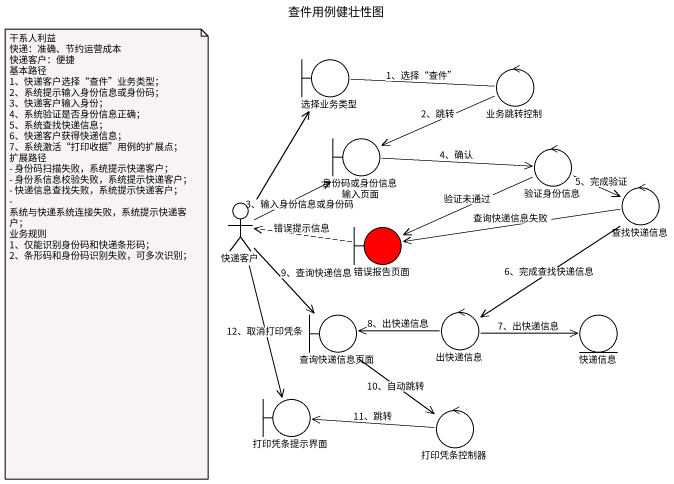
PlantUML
@startuml
title 查件用例健壮性图
boundary 选择业务类型
control 业务跳转控制
boundary 身份码或身份信息输入页面
control 验证身份信息
control 查找快递信息
actor 快递客户
boundary 错误报告页面 #FF0000
boundary 查询快递信息页面
control 出快递信息
entity 快递信息
boundary 打印凭条提示界面
control 打印凭条控制器
选择业务类型 -right- 业务跳转控制 : 1、选择“查件”
业务跳转控制 -left-> 身份码或身份信息输入页面 : 2、跳转
身份码或身份信息输入页面 -right-> 验证身份信息 : 4、确认
验证身份信息 -right-> 查找快递信息 : 5、完成验证
验证身份信息 -left-> 错误报告页面 : 验证未通过
查找快递信息 -left-> 错误报告页面 : 查询快递信息失败
查找快递信息 --> 出快递信息 : 6、完成查找快递信息
快递客户 -up-> 选择业务类型
快递客户 -up-> 身份码或身份信息输入页面 : 3、输入身份信息或身份码
快递客户 --> 查询快递信息页面 : 9、查询快递信息
快递客户 --> 打印凭条提示界面 : 12、取消打印凭条
错误报告页面 .left.> 快递客户 : 错误提示信息
查询快递信息页面 <-right- 出快递信息 : 8、出快递信息
查询快递信息页面 --> 打印凭条控制器 : 10、自动跳转
出快递信息 -right-> 快递信息 : 7、出快递信息
打印凭条控制器 -left-> 打印凭条提示界面 : 11、跳转
note as N1
  干系人利益
  快递：准确、节约运营成本
  快递客户：便捷
  基本路径
  1、快递客户选择“查件”业务类型；
  2、系统提示输入身份信息或身份码；
  3、快递客户输入身份；
  4、系统验证是否身份信息正确；
  5、系统查找快递信息；
  6、快递客户获得快递信息；
  7、系统激活“打印收据”用例的扩展点；
  扩展路径
  - 身份码扫描失败，系统提示快递客户；
  - 身份系信息校验失败，系统提示快递客户；
  - 快递信息查找失败，系统提示快递客户；
  - 系统与快递系统连接失败，系统提示快递客户；
  业务规则
  1、仅能识别身份码和快递条形码；
  2、条形码和身份码识别失败，可多次识别；
end note
@enduml
